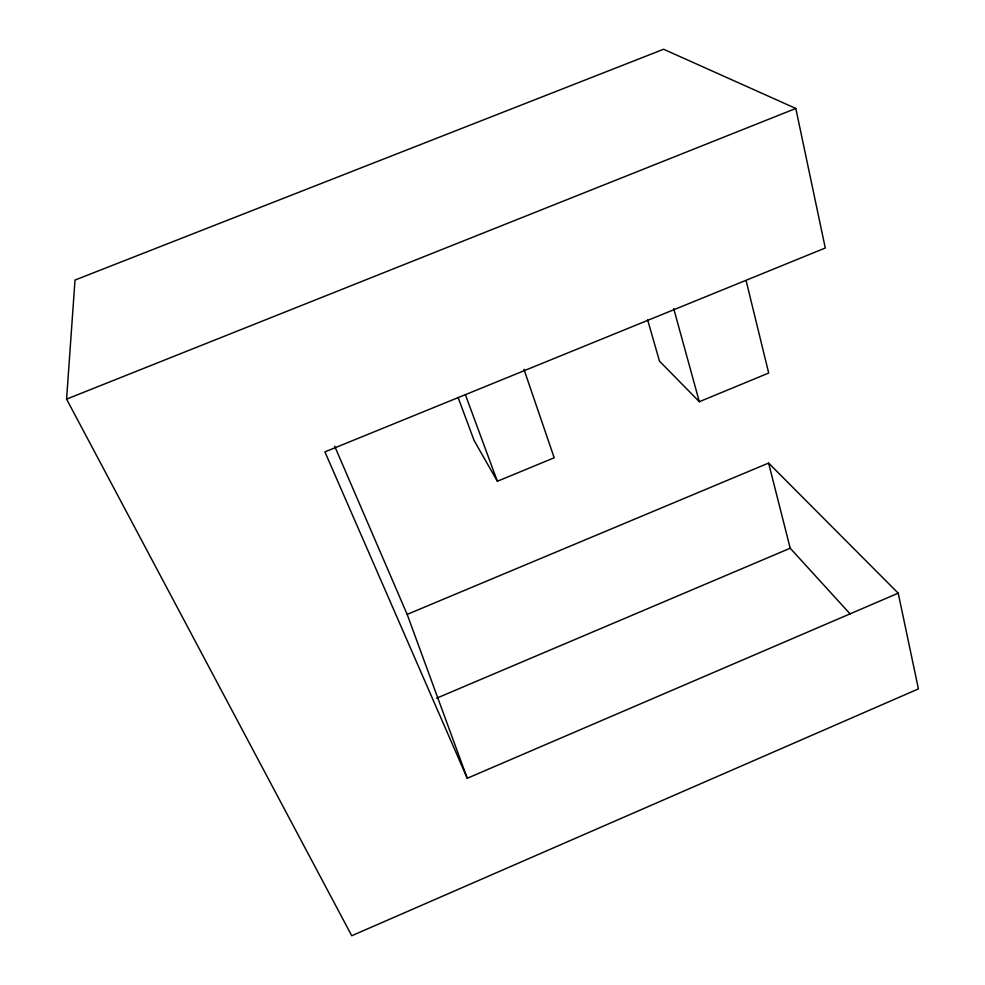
<?xml version="1.0" encoding="UTF-8"?>
<svg xmlns="http://www.w3.org/2000/svg" width="985" height="985" viewBox="0 0 985 985"><rect width="100%" height="100%" fill="white"/><g stroke="black" fill="none" stroke-linecap="round" stroke-linejoin="round"><path stroke-width="1.48" d="M66.574 399.122L75.008 280.048L663.607 49.25L795.806 108.448L825.282 248.011L324.915 451.893L467.247 778.273L898.209 593.179L918.426 688.884L351.743 935.75L66.574 399.122L795.806 108.448M436.65 698.18L790.204 548.226L850.178 614.012M467.247 778.273L407.174 614.394L768.596 463.073L898.209 593.179M458.087 397.509L474.142 440.578L497.363 481.259L554.198 457.779L523.946 369.338M647.65 319.903L659.47 361.126L699.338 401.708L768.694 373.032L746.125 280.737M334.678 446.217L407.174 614.394M465.437 394.813L497.363 481.259M673.691 308.6L699.338 401.708M768.596 463.073L790.204 548.226"/></g></svg>
